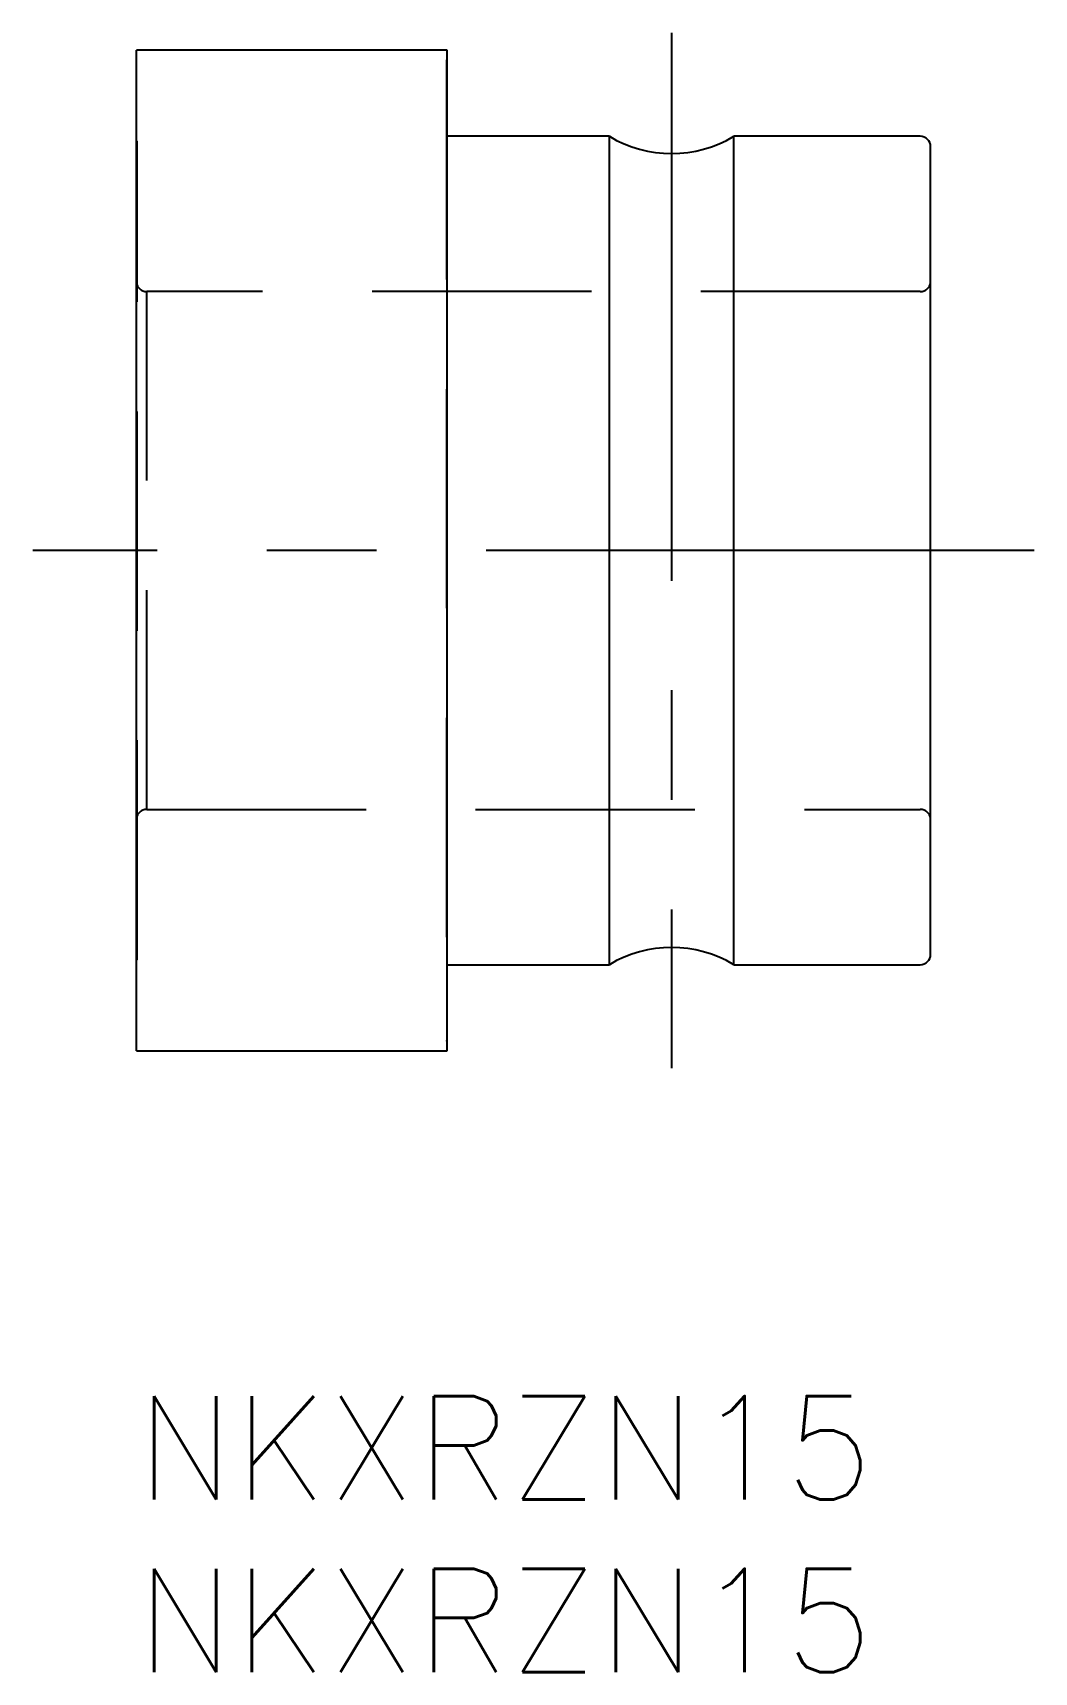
# Model space of a CAD drawing. Extents: x -3 to 26, y -8 to 39.5.
import ezdxf

# ---------------------------------------------------------------- set-up
doc = ezdxf.new("R2010")
doc.units = 0
doc.header["$LTSCALE"] = 0.5
doc.linetypes.add('CENTER', pattern=[50.8, 31.75, -6.35, 6.35, -6.35])
doc.linetypes.add('DASHED', pattern=[19.05, 12.7, -6.35])
for name, color, linetype in [('MSM_CENTER', 1, 'CENTER'), ('MSM_CONTINUOUS', 7, 'CONTINUOUS'), ('MSM_DASHED', 4, 'DASHED'), ('MSM_PART_NUMBER', 7, 'CONTINUOUS')]:
    doc.layers.add(name, color=color, linetype=linetype)
doc.styles.get("Standard").update_dxf_attribs({"font": 'txt.shx', "height": 3, "bigfont": 'bigfont.shx'})

msp = doc.modelspace()

# ---------------------------------------------------------------- linework, layer by layer
at = {"layer": 'MSM_CENTER'}
for p, q in [((15.5, 39.5), (15.5, 9.5)), ((26, 24.5), (-3, 24.5))]:
    msp.add_line(p, q, dxfattribs=at)
at = {"layer": 'MSM_CONTINUOUS'}
for p, q in [((9, 39), (0, 39)), ((0, 10), (0, 39)), ((9, 10), (9, 39)), ((13.697, 36.5), (9, 36.5)), ((13.697, 12.5), (13.697, 36.5)), ((22.7, 36.5), (17.303, 36.5)), ((17.303, 12.5), (17.303, 36.5)), ((23, 12.8), (23, 36.2)), ((9, 12.5), (13.697, 12.5)), ((17.303, 12.5), (22.7, 12.5)), ((0, 10), (9, 10))]:
    msp.add_line(p, q, dxfattribs=at)
for centre, radius, start, end in [((15.5, 39.5), 3.5, 238.9973, 301.0027), ((22.7, 36.2), 0.3, 360, 90), ((15.5, 9.5), 3.5, 58.9973, 121.0027), ((22.7, 12.8), 0.3, 270, 0)]:
    msp.add_arc(centre, radius, start, end, dxfattribs=at)
at = {"layer": 'MSM_DASHED'}
for p, q in [((8.98, 38.7), (8.98, 10.3)), ((0.02, 12.65), (0.02, 36.35)), ((0.3, 17), (0.3, 32)), ((22.7, 32), (0.3, 32)), ((0.3, 17), (22.7, 17))]:
    msp.add_line(p, q, dxfattribs=at)
for centre, radius, start, end in [((9, 38.7), 0.02, 90, 180), ((0, 36.35), 0.02, 0, 90), ((0.3, 32.3), 0.3, 180, 270), ((22.7, 32.3), 0.3, 270, 0), ((0.3, 16.7), 0.3, 90, 180), ((22.7, 16.7), 0.3, 0, 90), ((0, 12.65), 0.02, 270, 0), ((9, 10.3), 0.02, 180, 270)]:
    msp.add_arc(centre, radius, start, end, dxfattribs=at)

# ---------------------------------------------------------------- texts
at = {"layer": 'MSM_PART_NUMBER'}
for p in [(0, -3), (0, -8)]:
    msp.add_text('NKXRZN15', height=3, dxfattribs=at).set_placement(p)

doc.saveas('drawing.dxf')
